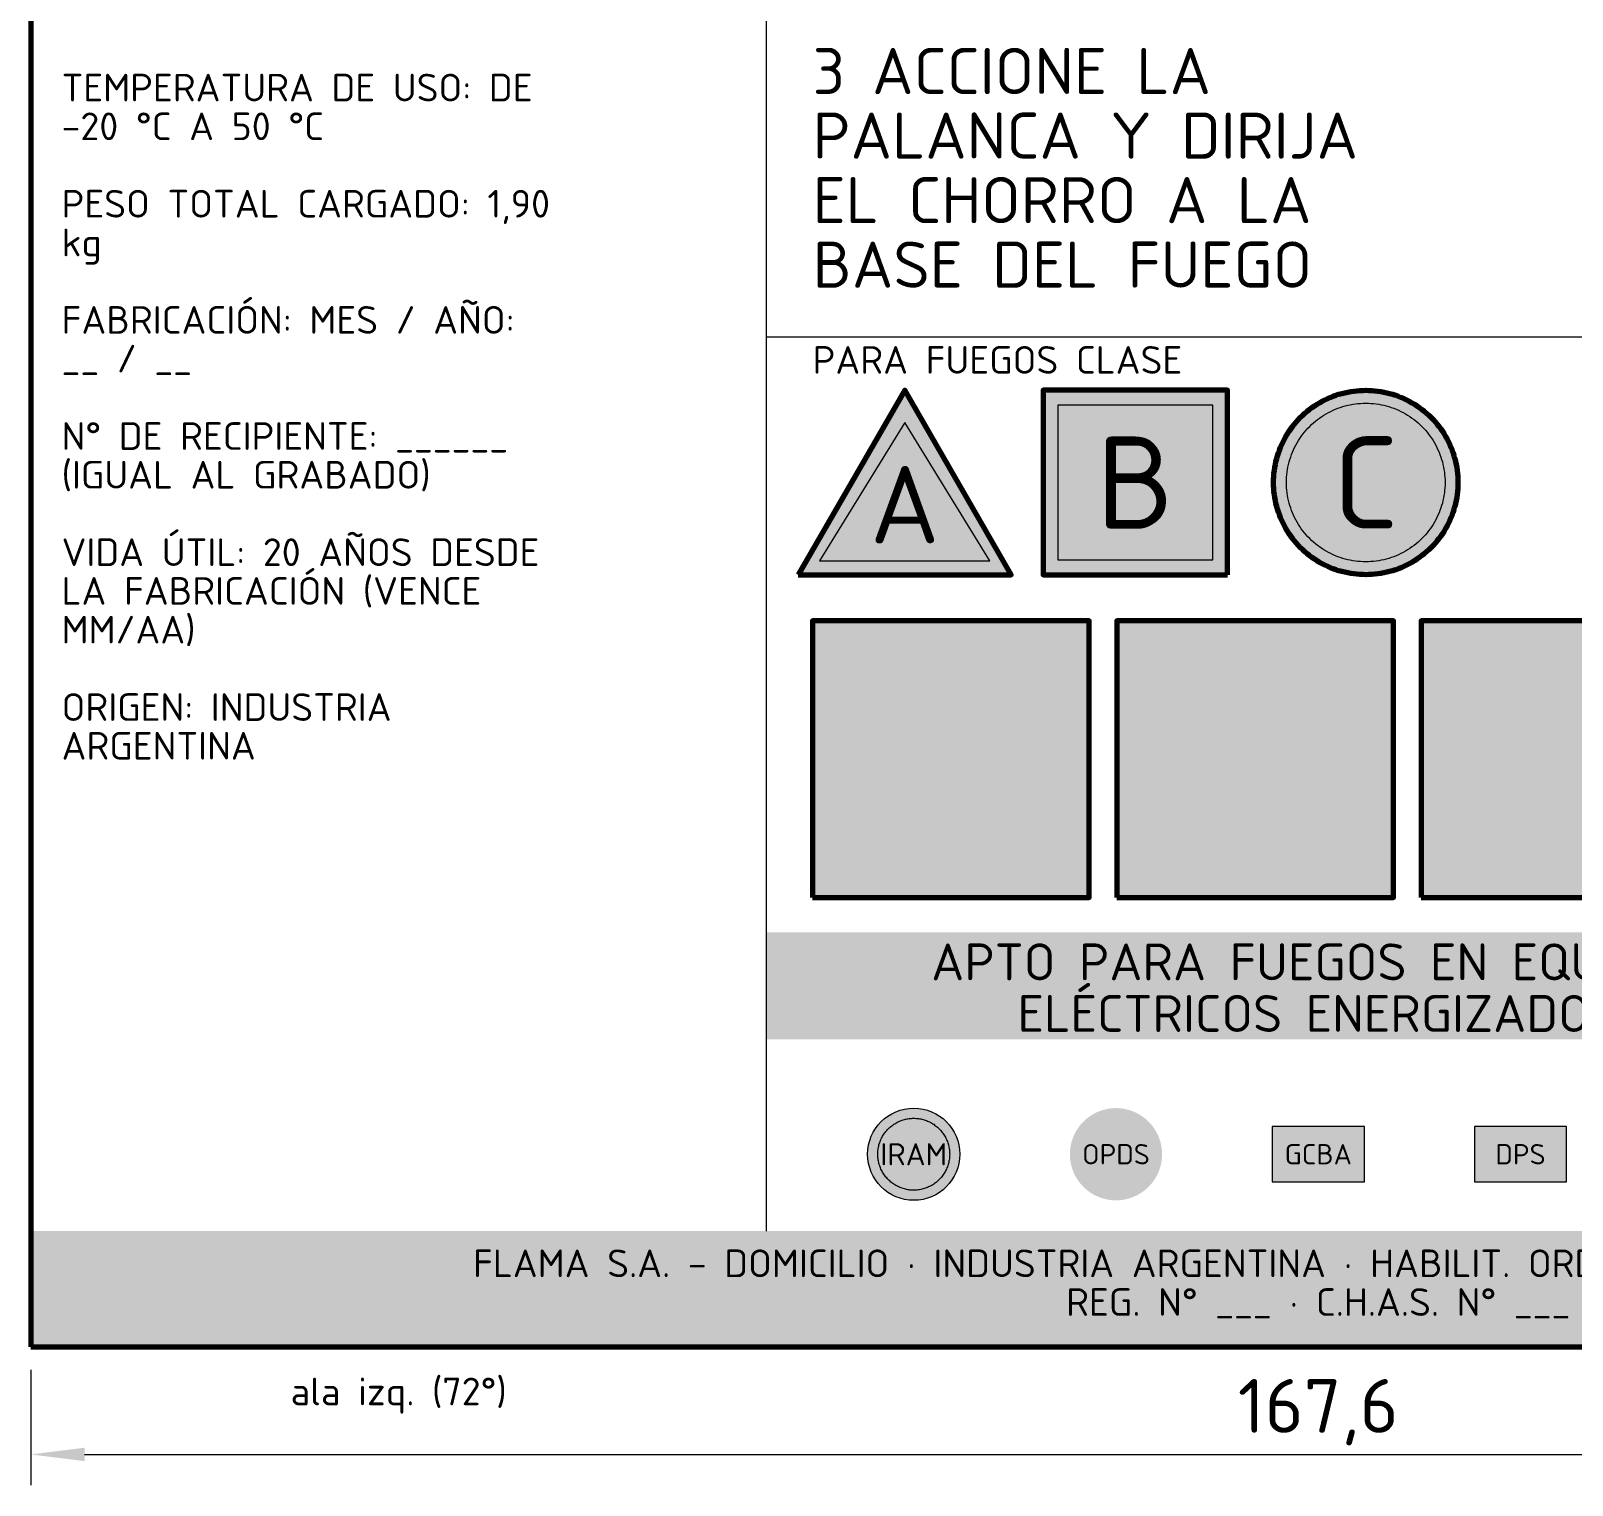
# Model space of a CAD drawing. Header units: millimetres. Extents: x 0 to 2208, y 0 to 420.
# Drawn here: x 1704.2 to 1804.5, y 221.2 to 315.8 of the extents above; entities that cross this region are included whole.
import ezdxf
from ezdxf.enums import TextEntityAlignment as Align

# ---------------------------------------------------------------- set-up
doc = ezdxf.new("R2010")
doc.units = ezdxf.units.MM
for name, color, linetype, lineweight in [('01-VISIBLE', 7, 'CONTINUOUS', 70), ('04-COTA', 3, 'CONTINUOUS', 18), ('08-FINA', 5, 'CONTINUOUS', 18), ('13-GRAFICA', 30, 'CONTINUOUS', 18)]:
    doc.layers.add(name, color=color, linetype=linetype, lineweight=lineweight)
doc.styles.add('ISO3098', font='isocpeur.ttf')
doc.dimstyles.new('FLAMA-IRAM', dxfattribs={"dimtxt": 3.5, "dimasz": 3.5, "dimexe": 2, "dimexo": 1.5, "dimgap": 1, "dimtad": 1, "dimdec": 1, "dimtxsty": 'ISO3098', "dimblk": 'IRAM_FLECHA', "dimblk1": 'IRAM_FLECHA', "dimblk2": 'IRAM_FLECHA', "dimcen": 2.5, "dimclrd": 256, "dimclre": 256, "dimclrt": 256, "dimazin": 3, "dimtfac": 1, "dimtmove": 0, "dimatfit": 3, "dimlwd": 18, "dimlwe": 18})

# ---------------------------------------------------------------- blocks, each defined once
blk = doc.blocks.new('IRAM_FLECHA')
blk.add_solid([(0, 0), (-1, 0.125), (-1, -0.125)])

msp = doc.modelspace()

# ---------------------------------------------------------------- hatches: boundary and pattern name
at = {"layer": '13-GRAFICA', "true_color": 0x009146}
h = msp.add_hatch(color=7, dxfattribs=at)
h.dxf.hatch_style = 1
h.paths.add_polyline_path([(1754.163, 280.448), (1768.02, 280.448), (1761.092, 292.448)])
at = {"layer": '13-GRAFICA', "true_color": 0xc81e2d}
h = msp.add_hatch(color=7, dxfattribs=at)
h.dxf.hatch_style = 1
h.paths.add_polyline_path([(1782.092, 280.448), (1782.092, 292.448), (1770.092, 292.448), (1770.092, 280.448)])
at = {"layer": '13-GRAFICA', "true_color": 0x005eaa}
h = msp.add_hatch(color=7, dxfattribs=at)
h.dxf.hatch_style = 1
h.paths.add_polyline_path([(1797.092, 286.448), (1797.088, 286.252), (1797.079, 286.055), (1797.063, 285.86), (1797.04, 285.665), (1797.011, 285.471), (1796.976, 285.277), (1796.935, 285.085), (1796.887, 284.895), (1796.833, 284.706), (1796.773, 284.519), (1796.707, 284.334), (1796.635, 284.152), (1796.557, 283.972), (1796.473, 283.794), (1796.383, 283.62), (1796.288, 283.448), (1796.187, 283.279), (1796.08, 283.114), (1795.969, 282.953), (1795.852, 282.795), (1795.73, 282.642), (1795.603, 282.492), (1795.471, 282.346), (1795.334, 282.205), (1795.193, 282.069), (1795.048, 281.937), (1794.898, 281.81), (1794.744, 281.688), (1794.586, 281.571), (1794.425, 281.459), (1794.26, 281.353), (1794.092, 281.252), (1793.92, 281.156), (1793.745, 281.067), (1793.568, 280.983), (1793.388, 280.905), (1793.205, 280.832), (1793.02, 280.766), (1792.833, 280.706), (1792.645, 280.652), (1792.454, 280.605), (1792.262, 280.563), (1792.069, 280.528), (1791.875, 280.499), (1791.68, 280.477), (1791.484, 280.461), (1791.288, 280.451), (1791.092, 280.448), (1790.895, 280.451), (1790.699, 280.461), (1790.503, 280.477), (1790.308, 280.499), (1790.114, 280.528), (1789.921, 280.563), (1789.729, 280.605), (1789.539, 280.652), (1789.35, 280.706), (1789.163, 280.766), (1788.978, 280.832), (1788.795, 280.905), (1788.615, 280.983), (1788.438, 281.067), (1788.263, 281.156), (1788.092, 281.252), (1787.923, 281.353), (1787.758, 281.459), (1787.597, 281.571), (1787.439, 281.688), (1787.285, 281.81), (1787.136, 281.937), (1786.99, 282.069), (1786.849, 282.205), (1786.712, 282.346), (1786.581, 282.492), (1786.454, 282.642), (1786.331, 282.795), (1786.215, 282.953), (1786.103, 283.114), (1785.996, 283.279), (1785.895, 283.448), (1785.8, 283.62), (1785.71, 283.794), (1785.626, 283.972), (1785.548, 284.152), (1785.476, 284.334), (1785.41, 284.519), (1785.35, 284.706), (1785.296, 284.895), (1785.248, 285.085), (1785.207, 285.277), (1785.172, 285.471), (1785.143, 285.665), (1785.12, 285.86), (1785.104, 286.055), (1785.095, 286.252), (1785.092, 286.448), (1785.095, 286.644), (1785.104, 286.84), (1785.12, 287.036), (1785.143, 287.231), (1785.172, 287.425), (1785.207, 287.618), (1785.248, 287.81), (1785.296, 288.001), (1785.35, 288.19), (1785.41, 288.377), (1785.476, 288.561), (1785.548, 288.744), (1785.626, 288.924), (1785.71, 289.102), (1785.8, 289.276), (1785.895, 289.448), (1785.996, 289.616), (1786.103, 289.781), (1786.215, 289.943), (1786.331, 290.1), (1786.454, 290.254), (1786.581, 290.404), (1786.712, 290.549), (1786.849, 290.691), (1786.99, 290.827), (1787.136, 290.959), (1787.285, 291.086), (1787.439, 291.208), (1787.597, 291.325), (1787.758, 291.437), (1787.923, 291.543), (1788.092, 291.644), (1788.263, 291.739), (1788.438, 291.829), (1788.615, 291.913), (1788.795, 291.991), (1788.978, 292.063), (1789.163, 292.129), (1789.35, 292.19), (1789.539, 292.243), (1789.729, 292.291), (1789.921, 292.333), (1790.114, 292.368), (1790.308, 292.397), (1790.503, 292.419), (1790.699, 292.435), (1790.895, 292.445), (1791.092, 292.448), (1791.288, 292.445), (1791.484, 292.435), (1791.68, 292.419), (1791.875, 292.397), (1792.069, 292.368), (1792.262, 292.333), (1792.454, 292.291), (1792.645, 292.243), (1792.833, 292.19), (1793.02, 292.129), (1793.205, 292.063), (1793.388, 291.991), (1793.568, 291.913), (1793.745, 291.829), (1793.92, 291.739), (1794.092, 291.644), (1794.26, 291.543), (1794.425, 291.437), (1794.586, 291.325), (1794.744, 291.208), (1794.898, 291.086), (1795.048, 290.959), (1795.193, 290.827), (1795.334, 290.691), (1795.471, 290.549), (1795.603, 290.404), (1795.73, 290.254), (1795.852, 290.1), (1795.969, 289.943), (1796.08, 289.781), (1796.187, 289.616), (1796.288, 289.448), (1796.383, 289.276), (1796.473, 289.102), (1796.557, 288.924), (1796.635, 288.744), (1796.707, 288.561), (1796.773, 288.377), (1796.833, 288.19), (1796.887, 288.001), (1796.935, 287.81), (1796.976, 287.618), (1797.011, 287.425), (1797.04, 287.231), (1797.063, 287.036), (1797.079, 286.84), (1797.088, 286.644)])
h = msp.add_hatch(color=7, dxfattribs=at)
h.dxf.hatch_style = 1
h.paths.add_polyline_path([(1773.092, 259.448), (1773.092, 277.448), (1755.092, 277.448), (1755.092, 259.448)])
h = msp.add_hatch(color=7, dxfattribs=at)
h.dxf.hatch_style = 1
h.paths.add_polyline_path([(1792.892, 259.448), (1792.892, 277.448), (1774.892, 277.448), (1774.892, 259.448)])
h = msp.add_hatch(color=7, dxfattribs=at)
h.dxf.hatch_style = 1
h.paths.add_polyline_path([(1812.692, 259.448), (1812.692, 277.448), (1794.692, 277.448), (1794.692, 259.448)])
at = {"layer": '13-GRAFICA', "true_color": 0xffffff}
h = msp.add_hatch(color=7, dxfattribs=at)
h.dxf.hatch_style = 1
h.paths.add_polyline_path([(1804.537, 267.103), (1804.51, 267.11), (1804.485, 267.12), (1804.46, 267.132), (1804.437, 267.147), (1804.415, 267.164), (1804.395, 267.183), (1804.377, 267.204), (1804.362, 267.226), (1804.349, 267.25), (1804.338, 267.276), (1803.618, 269.256), (1803.61, 269.282), (1803.604, 269.309), (1803.602, 269.336), (1803.602, 269.363), (1803.605, 269.391), (1803.611, 269.417), (1803.619, 269.444), (1803.63, 269.469), (1804.53, 271.269), (1804.543, 271.292), (1804.558, 271.313), (1804.575, 271.333), (1804.594, 271.352), (1804.615, 271.368), (1804.637, 271.382), (1804.661, 271.394), (1804.685, 271.404), (1804.711, 271.411), (1804.737, 271.416), (1804.763, 271.418), (1804.789, 271.417), (1804.815, 271.414), (1804.841, 271.409), (1804.866, 271.401), (1804.891, 271.39), (1804.914, 271.377), (1804.935, 271.363), (1804.956, 271.346), (1804.974, 271.327), (1804.99, 271.306), (1805.005, 271.284), (1805.301, 270.777), (1805.86, 273.013), (1805.867, 273.039), (1805.878, 273.063), (1805.89, 273.087), (1805.905, 273.109), (1805.922, 273.13), (1805.941, 273.148), (1805.962, 273.165), (1805.984, 273.18), (1806.007, 273.192), (1806.032, 273.203), (1806.058, 273.21), (1806.084, 273.215), (1806.11, 273.218), (1806.137, 273.217), (1806.163, 273.215), (1806.189, 273.209), (1806.215, 273.201), (1806.239, 273.191), (1806.263, 273.178), (1806.285, 273.163), (1806.305, 273.146), (1806.324, 273.127), (1806.34, 273.106), (1807.098, 272.057), (1807.563, 276.397), (1807.567, 276.423), (1807.574, 276.449), (1807.584, 276.475), (1807.595, 276.499), (1807.61, 276.522), (1807.626, 276.543), (1807.645, 276.563), (1807.665, 276.58), (1807.687, 276.596), (1807.71, 276.609), (1807.735, 276.62), (1807.761, 276.628), (1807.787, 276.634), (1807.814, 276.637), (1807.841, 276.638), (1807.867, 276.635), (1807.894, 276.631), (1807.92, 276.623), (1807.945, 276.613), (1807.969, 276.601), (1807.991, 276.586), (1808.012, 276.569), (1808.031, 276.55), (1808.048, 276.529), (1808.063, 276.507), (1808.076, 276.483), (1808.086, 276.458), (1808.094, 276.432), (1808.928, 273.02), (1809.4, 273.807), (1809.415, 273.829), (1809.432, 273.849), (1809.45, 273.868), (1809.471, 273.885), (1809.493, 273.9), (1809.516, 273.912), (1809.541, 273.922), (1809.566, 273.93), (1809.592, 273.935), (1809.618, 273.938), (1809.645, 273.938), (1809.671, 273.935), (1809.697, 273.93), (1809.723, 273.922), (1809.747, 273.912), (1809.771, 273.899), (1809.793, 273.885), (1809.813, 273.868), (1809.832, 273.849), (1809.849, 273.829), (1809.863, 273.807), (1809.876, 273.783), (1809.886, 273.759), (1809.894, 273.733), (1810.794, 270.133), (1810.798, 270.11), (1810.801, 270.086), (1810.802, 270.062), (1810.8, 270.039), (1810.796, 270.015), (1810.256, 267.315), (1810.25, 267.289), (1810.241, 267.264), (1810.23, 267.24), (1810.216, 267.218), (1810.2, 267.196), (1810.182, 267.177), (1810.163, 267.159), (1810.141, 267.143), (1810.119, 267.13), (1810.095, 267.118), (1810.07, 267.109), (1810.044, 267.103), (1810.018, 267.099), (1809.992, 267.098), (1804.592, 267.098), (1804.564, 267.099)])
h = msp.add_hatch(color=7, dxfattribs=at)
h.dxf.hatch_style = 1
h.paths.add_polyline_path([(1757.428, 268.977), (1757.409, 268.982), (1757.391, 268.989), (1757.373, 268.998), (1757.356, 269.009), (1757.34, 269.021), (1757.326, 269.035), (1757.313, 269.05), (1757.302, 269.066), (1757.293, 269.083), (1757.285, 269.101), (1756.767, 270.527), (1756.761, 270.546), (1756.757, 270.565), (1756.755, 270.585), (1756.755, 270.605), (1756.757, 270.624), (1756.761, 270.644), (1756.767, 270.662), (1756.775, 270.68), (1757.423, 271.976), (1757.433, 271.993), (1757.444, 272.009), (1757.456, 272.023), (1757.47, 272.036), (1757.484, 272.048), (1757.5, 272.058), (1757.517, 272.067), (1757.535, 272.074), (1757.553, 272.079), (1757.572, 272.082), (1757.591, 272.084), (1757.61, 272.083), (1757.629, 272.081), (1757.647, 272.077), (1757.665, 272.072), (1757.683, 272.064), (1757.699, 272.055), (1757.715, 272.044), (1757.73, 272.032), (1757.743, 272.018), (1757.755, 272.003), (1757.765, 271.987), (1757.978, 271.622), (1758.381, 273.233), (1758.386, 273.251), (1758.394, 273.269), (1758.403, 273.286), (1758.413, 273.302), (1758.425, 273.316), (1758.439, 273.33), (1758.454, 273.342), (1758.47, 273.353), (1758.487, 273.362), (1758.505, 273.369), (1758.523, 273.374), (1758.542, 273.378), (1758.561, 273.38), (1758.58, 273.38), (1758.599, 273.378), (1758.618, 273.374), (1758.636, 273.368), (1758.654, 273.36), (1758.671, 273.351), (1758.687, 273.34), (1758.701, 273.328), (1758.715, 273.314), (1758.727, 273.299), (1759.272, 272.544), (1759.607, 275.669), (1759.61, 275.688), (1759.615, 275.707), (1759.622, 275.725), (1759.63, 275.742), (1759.641, 275.759), (1759.652, 275.774), (1759.666, 275.788), (1759.68, 275.801), (1759.696, 275.812), (1759.713, 275.822), (1759.731, 275.829), (1759.749, 275.835), (1759.768, 275.84), (1759.787, 275.842), (1759.807, 275.842), (1759.826, 275.841), (1759.845, 275.837), (1759.864, 275.832), (1759.882, 275.824), (1759.899, 275.815), (1759.915, 275.805), (1759.93, 275.792), (1759.944, 275.779), (1759.956, 275.764), (1759.967, 275.748), (1759.976, 275.731), (1759.984, 275.713), (1759.989, 275.694), (1760.59, 273.237), (1760.93, 273.804), (1760.94, 273.82), (1760.952, 273.834), (1760.966, 273.848), (1760.981, 273.86), (1760.997, 273.871), (1761.013, 273.88), (1761.031, 273.887), (1761.049, 273.892), (1761.068, 273.896), (1761.087, 273.898), (1761.106, 273.898), (1761.125, 273.896), (1761.144, 273.892), (1761.162, 273.887), (1761.18, 273.88), (1761.196, 273.871), (1761.212, 273.86), (1761.227, 273.848), (1761.24, 273.834), (1761.253, 273.82), (1761.263, 273.804), (1761.272, 273.787), (1761.279, 273.769), (1761.285, 273.751), (1761.933, 271.159), (1761.936, 271.142), (1761.938, 271.125), (1761.939, 271.108), (1761.938, 271.091), (1761.935, 271.074), (1761.546, 269.13), (1761.542, 269.111), (1761.535, 269.093), (1761.527, 269.076), (1761.517, 269.06), (1761.506, 269.044), (1761.493, 269.03), (1761.479, 269.018), (1761.464, 269.006), (1761.447, 268.996), (1761.43, 268.988), (1761.412, 268.982), (1761.393, 268.977), (1761.375, 268.974), (1761.356, 268.973), (1757.468, 268.973), (1757.448, 268.974)])
h = msp.add_hatch(color=7, dxfattribs=at)
h.dxf.hatch_style = 1
h.paths.add_polyline_path([(1767.647, 269.207), (1768.187, 274.241), (1768.191, 274.272), (1768.199, 274.302), (1768.21, 274.332), (1768.224, 274.36), (1768.241, 274.386), (1768.26, 274.411), (1768.281, 274.434), (1768.305, 274.454), (1768.33, 274.472), (1768.357, 274.488), (1768.386, 274.5), (1768.416, 274.51), (1768.446, 274.517), (1768.456, 274.518), (1768.456, 263.455), (1767.288, 263.455), (1767.288, 269.705)])
h = msp.add_hatch(color=7, dxfattribs=at)
h.dxf.hatch_style = 1
h.paths.add_polyline_path([(1768.477, 274.52), (1768.508, 274.521), (1768.54, 274.518), (1768.57, 274.513), (1768.6, 274.504), (1768.629, 274.492), (1768.657, 274.478), (1768.683, 274.461), (1768.707, 274.441), (1768.73, 274.419), (1768.749, 274.395), (1768.767, 274.369), (1768.781, 274.341), (1768.793, 274.312), (1768.802, 274.282), (1769.77, 270.324), (1770.317, 271.237), (1770.335, 271.263), (1770.354, 271.286), (1770.376, 271.308), (1770.4, 271.328), (1770.425, 271.345), (1770.452, 271.359), (1770.481, 271.371), (1770.51, 271.38), (1770.54, 271.386), (1770.571, 271.389), (1770.602, 271.389), (1770.632, 271.386), (1770.662, 271.38), (1770.692, 271.371), (1770.72, 271.359), (1770.747, 271.344), (1770.773, 271.327), (1770.796, 271.308), (1770.818, 271.286), (1770.838, 271.262), (1770.855, 271.237), (1770.869, 271.21), (1770.881, 271.181), (1770.89, 271.152), (1771.934, 266.976), (1771.939, 266.949), (1771.942, 266.921), (1771.943, 266.893), (1771.941, 266.866), (1771.937, 266.838), (1771.366, 263.985), (1771.689, 262.991), (1770.202, 262.508), (1771.689, 262.025), (1771.244, 260.655), (1768.456, 261.561), (1768.456, 263.455), (1768.456, 274.518)])
h = msp.add_hatch(color=7, dxfattribs=at)
h.dxf.hatch_style = 1
h.paths.add_polyline_path([(1791.455, 261.443), (1791.023, 261.288), (1790.441, 261.151), (1789.732, 261.04), (1788.923, 260.956), (1788.045, 260.905), (1787.132, 260.888), (1786.219, 260.905), (1785.341, 260.956), (1784.532, 261.04), (1783.822, 261.151), (1783.24, 261.288), (1782.808, 261.443), (1782.542, 261.612), (1782.452, 261.788), (1782.542, 261.963), (1782.808, 262.132), (1783.207, 262.276), (1782.452, 264.354), (1782.452, 261.968), (1776.332, 261.968), (1776.332, 267.008), (1779.572, 269.888), (1782.452, 269.888), (1782.452, 265.407), (1783.486, 267.477), (1783.503, 267.507), (1783.523, 267.536), (1783.546, 267.562), (1783.571, 267.586), (1783.599, 267.608), (1783.628, 267.627), (1783.659, 267.642), (1783.691, 267.655), (1783.725, 267.665), (1783.759, 267.671), (1783.794, 267.674), (1783.829, 267.673), (1783.863, 267.669), (1783.897, 267.662), (1783.93, 267.651), (1783.962, 267.637), (1783.993, 267.621), (1784.021, 267.601), (1784.048, 267.578), (1784.072, 267.553), (1784.094, 267.526), (1784.113, 267.497), (1784.503, 266.828), (1785.241, 269.78), (1785.252, 269.814), (1785.265, 269.846), (1785.282, 269.877), (1785.301, 269.906), (1785.324, 269.933), (1785.349, 269.958), (1785.376, 269.98), (1785.405, 270), (1785.436, 270.016), (1785.469, 270.03), (1785.503, 270.04), (1785.537, 270.046), (1785.572, 270.05), (1785.607, 270.049), (1785.642, 270.046), (1785.677, 270.038), (1785.71, 270.028), (1785.743, 270.014), (1785.774, 269.997), (1785.803, 269.977), (1785.83, 269.955), (1785.854, 269.93), (1785.876, 269.902), (1786.876, 268.517), (1787.49, 274.246), (1787.496, 274.281), (1787.505, 274.315), (1787.517, 274.349), (1787.533, 274.381), (1787.551, 274.411), (1787.573, 274.439), (1787.598, 274.465), (1787.624, 274.488), (1787.653, 274.509), (1787.684, 274.526), (1787.717, 274.541), (1787.751, 274.552), (1787.785, 274.559), (1787.821, 274.563), (1787.856, 274.564), (1787.892, 274.561), (1787.927, 274.555), (1787.961, 274.545), (1787.994, 274.531), (1788.025, 274.515), (1788.055, 274.495), (1788.083, 274.473), (1788.108, 274.448), (1788.13, 274.42), (1788.15, 274.391), (1788.167, 274.359), (1788.18, 274.327), (1788.191, 274.293), (1789.292, 269.789), (1789.915, 270.827), (1789.934, 270.856), (1789.956, 270.883), (1789.981, 270.908), (1790.008, 270.93), (1790.037, 270.95), (1790.068, 270.966), (1790.1, 270.98), (1790.134, 270.99), (1790.168, 270.996), (1790.203, 271), (1790.238, 271), (1790.273, 270.996), (1790.307, 270.99), (1790.341, 270.979), (1790.373, 270.966), (1790.404, 270.949), (1790.433, 270.93), (1790.46, 270.908), (1790.485, 270.883), (1790.507, 270.856), (1790.526, 270.827), (1790.543, 270.796), (1790.556, 270.764), (1790.566, 270.73), (1791.754, 265.978), (1791.76, 265.947), (1791.764, 265.916), (1791.765, 265.885), (1791.763, 265.853), (1791.758, 265.822), (1791.049, 262.278), (1791.455, 262.132), (1791.722, 261.963), (1791.812, 261.788), (1791.722, 261.612)])
h = msp.add_hatch(color=7, dxfattribs=at)
h.dxf.hatch_style = 1
h.paths.add_polyline_path([(1774.81, 270.394), (1775.989, 271.22), (1777.848, 268.566), (1776.668, 267.74)])
h = msp.add_hatch(color=7, dxfattribs=at)
h.dxf.hatch_style = 1
h.paths.add_polyline_path([(1764.499, 260.655), (1764.054, 262.025), (1765.542, 262.508), (1764.054, 262.991), (1764.354, 263.913), (1763.61, 265.958), (1763.601, 265.988), (1763.595, 266.019), (1763.592, 266.051), (1763.592, 266.083), (1763.595, 266.114), (1763.602, 266.145), (1763.612, 266.176), (1763.624, 266.205), (1764.668, 268.293), (1764.683, 268.319), (1764.701, 268.344), (1764.721, 268.368), (1764.743, 268.389), (1764.767, 268.408), (1764.793, 268.424), (1764.82, 268.438), (1764.848, 268.449), (1764.878, 268.458), (1764.908, 268.463), (1764.938, 268.466), (1764.969, 268.465), (1764.999, 268.462), (1765.029, 268.455), (1765.058, 268.446), (1765.086, 268.434), (1765.113, 268.419), (1765.138, 268.402), (1765.162, 268.382), (1765.183, 268.36), (1765.202, 268.336), (1765.219, 268.31), (1765.562, 267.722), (1766.211, 270.317), (1766.22, 270.346), (1766.231, 270.375), (1766.246, 270.402), (1766.263, 270.428), (1766.283, 270.452), (1766.305, 270.473), (1766.329, 270.493), (1766.354, 270.51), (1766.382, 270.524), (1766.41, 270.536), (1766.44, 270.545), (1766.47, 270.551), (1766.501, 270.554), (1766.532, 270.553), (1766.563, 270.55), (1766.593, 270.544), (1766.623, 270.535), (1766.651, 270.522), (1766.678, 270.508), (1766.704, 270.49), (1766.727, 270.47), (1766.749, 270.448), (1766.768, 270.424), (1767.288, 269.705), (1767.288, 263.455), (1767.288, 261.561)])
h = msp.add_hatch(color=7, dxfattribs=at)
h.dxf.hatch_style = 1
h.paths.add_polyline_path([(1795.772, 261.968), (1795.772, 269.528), (1797.752, 269.528), (1797.752, 267.368), (1797.752, 264.848), (1797.752, 261.968)])
h = msp.add_hatch(color=7, dxfattribs=at)
h.dxf.hatch_style = 1
h.paths.add_polyline_path([(1798.472, 269.528), (1798.472, 267.368), (1797.752, 267.368), (1797.752, 269.528)])
h = msp.add_hatch(color=7, dxfattribs=at)
h.dxf.hatch_style = 1
h.paths.add_polyline_path([(1798.472, 261.968), (1798.472, 264.848), (1798.472, 267.368), (1798.472, 269.528), (1799.912, 269.528), (1799.912, 267.368), (1799.912, 264.848), (1799.912, 261.968)])
h = msp.add_hatch(color=7, dxfattribs=at)
h.dxf.hatch_style = 1
h.paths.add_polyline_path([(1800.632, 269.528), (1800.632, 267.368), (1799.912, 267.368), (1799.912, 269.528)])
h = msp.add_hatch(color=7, dxfattribs=at)
h.dxf.hatch_style = 1
h.paths.add_polyline_path([(1802.612, 261.968), (1800.632, 261.968), (1800.632, 264.848), (1800.632, 267.368), (1800.632, 269.528), (1802.612, 269.528)])
h = msp.add_hatch(color=7, dxfattribs=at)
h.dxf.hatch_style = 1
h.paths.add_polyline_path([(1762.832, 268.808), (1761.932, 261.968), (1756.892, 261.968), (1755.992, 268.808)])
h = msp.add_hatch(color=7, dxfattribs=at)
h.dxf.hatch_style = 1
h.paths.add_polyline_path([(1797.752, 261.968), (1797.752, 264.848), (1798.472, 264.848), (1798.472, 261.968)])
h = msp.add_hatch(color=7, dxfattribs=at)
h.dxf.hatch_style = 1
h.paths.add_polyline_path([(1799.912, 261.968), (1799.912, 264.848), (1800.632, 264.848), (1800.632, 261.968)])
h = msp.add_hatch(color=7, dxfattribs=at)
h.dxf.hatch_style = 1
h.paths.add_polyline_path([(1767.288, 261.561), (1767.288, 263.455), (1767.872, 263.265), (1768.456, 263.455), (1768.456, 261.561), (1767.872, 261.751)])
at = {"layer": '13-GRAFICA', "true_color": 0x005eaa}
h = msp.add_hatch(color=7, dxfattribs=at)
h.dxf.hatch_style = 1
h.paths.add_polyline_path([(1823.908, 250.208), (1823.908, 257.168), (1752.092, 257.168), (1752.092, 250.208)])
h = msp.add_hatch(color=7, dxfattribs=at)
h.dxf.hatch_style = 1
h.paths.add_polyline_path([(1764.673, 242.728), (1764.672, 242.63), (1764.667, 242.532), (1764.659, 242.434), (1764.648, 242.336), (1764.633, 242.239), (1764.616, 242.143), (1764.595, 242.047), (1764.571, 241.951), (1764.544, 241.857), (1764.514, 241.764), (1764.481, 241.671), (1764.445, 241.58), (1764.406, 241.49), (1764.364, 241.401), (1764.319, 241.314), (1764.271, 241.228), (1764.221, 241.144), (1764.168, 241.061), (1764.112, 240.98), (1764.053, 240.902), (1763.992, 240.825), (1763.929, 240.75), (1763.863, 240.677), (1763.795, 240.607), (1763.724, 240.538), (1763.651, 240.472), (1763.576, 240.409), (1763.5, 240.348), (1763.421, 240.289), (1763.34, 240.233), (1763.257, 240.18), (1763.173, 240.13), (1763.087, 240.082), (1763, 240.037), (1762.911, 239.995), (1762.821, 239.956), (1762.73, 239.92), (1762.638, 239.887), (1762.544, 239.857), (1762.45, 239.83), (1762.355, 239.806), (1762.259, 239.786), (1762.162, 239.768), (1762.065, 239.754), (1761.967, 239.742), (1761.869, 239.734), (1761.771, 239.729), (1761.673, 239.728), (1761.575, 239.729), (1761.477, 239.734), (1761.379, 239.742), (1761.282, 239.754), (1761.185, 239.768), (1761.088, 239.786), (1760.992, 239.806), (1760.897, 239.83), (1760.802, 239.857), (1760.709, 239.887), (1760.617, 239.92), (1760.525, 239.956), (1760.435, 239.995), (1760.346, 240.037), (1760.259, 240.082), (1760.173, 240.13), (1760.089, 240.18), (1760.007, 240.233), (1759.926, 240.289), (1759.847, 240.348), (1759.77, 240.409), (1759.695, 240.472), (1759.622, 240.538), (1759.552, 240.607), (1759.484, 240.677), (1759.418, 240.75), (1759.354, 240.825), (1759.293, 240.902), (1759.235, 240.98), (1759.179, 241.061), (1759.126, 241.144), (1759.075, 241.228), (1759.028, 241.314), (1758.983, 241.401), (1758.941, 241.49), (1758.902, 241.58), (1758.866, 241.671), (1758.832, 241.764), (1758.802, 241.857), (1758.775, 241.951), (1758.752, 242.047), (1758.731, 242.143), (1758.713, 242.239), (1758.699, 242.336), (1758.688, 242.434), (1758.68, 242.532), (1758.675, 242.63), (1758.673, 242.728), (1758.675, 242.826), (1758.68, 242.924), (1758.688, 243.022), (1758.699, 243.119), (1758.713, 243.217), (1758.731, 243.313), (1758.752, 243.409), (1758.775, 243.504), (1758.802, 243.599), (1758.832, 243.692), (1758.866, 243.785), (1758.902, 243.876), (1758.941, 243.966), (1758.983, 244.055), (1759.028, 244.142), (1759.075, 244.228), (1759.126, 244.312), (1759.179, 244.395), (1759.235, 244.475), (1759.293, 244.554), (1759.354, 244.631), (1759.418, 244.706), (1759.484, 244.779), (1759.552, 244.849), (1759.622, 244.917), (1759.695, 244.983), (1759.77, 245.047), (1759.847, 245.108), (1759.926, 245.166), (1760.007, 245.222), (1760.089, 245.275), (1760.173, 245.326), (1760.259, 245.374), (1760.346, 245.418), (1760.435, 245.46), (1760.525, 245.5), (1760.617, 245.536), (1760.709, 245.569), (1760.802, 245.599), (1760.897, 245.626), (1760.992, 245.65), (1761.088, 245.67), (1761.185, 245.688), (1761.282, 245.702), (1761.379, 245.713), (1761.477, 245.721), (1761.575, 245.726), (1761.673, 245.728), (1761.771, 245.726), (1761.869, 245.721), (1761.967, 245.713), (1762.065, 245.702), (1762.162, 245.688), (1762.259, 245.67), (1762.355, 245.65), (1762.45, 245.626), (1762.544, 245.599), (1762.638, 245.569), (1762.73, 245.536), (1762.821, 245.5), (1762.911, 245.46), (1763, 245.418), (1763.087, 245.374), (1763.173, 245.326), (1763.257, 245.275), (1763.34, 245.222), (1763.421, 245.166), (1763.5, 245.108), (1763.576, 245.047), (1763.651, 244.983), (1763.724, 244.917), (1763.795, 244.849), (1763.863, 244.779), (1763.929, 244.706), (1763.992, 244.631), (1764.053, 244.554), (1764.112, 244.475), (1764.168, 244.395), (1764.221, 244.312), (1764.271, 244.228), (1764.319, 244.142), (1764.364, 244.055), (1764.406, 243.966), (1764.445, 243.876), (1764.481, 243.785), (1764.514, 243.692), (1764.544, 243.599), (1764.571, 243.504), (1764.595, 243.409), (1764.616, 243.313), (1764.633, 243.217), (1764.648, 243.119), (1764.659, 243.022), (1764.667, 242.924), (1764.672, 242.826)])
at = {"layer": '13-GRAFICA', "true_color": 0x009146}
h = msp.add_hatch(color=7, dxfattribs=at)
h.dxf.hatch_style = 1
h.paths.add_polyline_path([(1777.837, 242.728), (1777.835, 242.63), (1777.83, 242.532), (1777.822, 242.434), (1777.811, 242.336), (1777.797, 242.239), (1777.779, 242.143), (1777.758, 242.047), (1777.734, 241.951), (1777.707, 241.857), (1777.677, 241.764), (1777.644, 241.671), (1777.608, 241.58), (1777.569, 241.49), (1777.527, 241.401), (1777.482, 241.314), (1777.435, 241.228), (1777.384, 241.144), (1777.331, 241.061), (1777.275, 240.98), (1777.217, 240.902), (1777.156, 240.825), (1777.092, 240.75), (1777.026, 240.677), (1776.958, 240.607), (1776.887, 240.538), (1776.815, 240.472), (1776.74, 240.409), (1776.663, 240.348), (1776.584, 240.289), (1776.503, 240.233), (1776.421, 240.18), (1776.337, 240.13), (1776.251, 240.082), (1776.164, 240.037), (1776.075, 239.995), (1775.985, 239.956), (1775.893, 239.92), (1775.801, 239.887), (1775.707, 239.857), (1775.613, 239.83), (1775.518, 239.806), (1775.422, 239.786), (1775.325, 239.768), (1775.228, 239.754), (1775.131, 239.742), (1775.033, 239.734), (1774.935, 239.729), (1774.837, 239.728), (1774.738, 239.729), (1774.64, 239.734), (1774.543, 239.742), (1774.445, 239.754), (1774.348, 239.768), (1774.251, 239.786), (1774.155, 239.806), (1774.06, 239.83), (1773.966, 239.857), (1773.872, 239.887), (1773.78, 239.92), (1773.689, 239.956), (1773.599, 239.995), (1773.51, 240.037), (1773.422, 240.082), (1773.337, 240.13), (1773.252, 240.18), (1773.17, 240.233), (1773.089, 240.289), (1773.01, 240.348), (1772.933, 240.409), (1772.859, 240.472), (1772.786, 240.538), (1772.715, 240.607), (1772.647, 240.677), (1772.581, 240.75), (1772.518, 240.825), (1772.457, 240.902), (1772.398, 240.98), (1772.342, 241.061), (1772.289, 241.144), (1772.239, 241.228), (1772.191, 241.314), (1772.146, 241.401), (1772.104, 241.49), (1772.065, 241.58), (1772.029, 241.671), (1771.996, 241.764), (1771.966, 241.857), (1771.939, 241.951), (1771.915, 242.047), (1771.894, 242.143), (1771.877, 242.239), (1771.862, 242.336), (1771.851, 242.434), (1771.843, 242.532), (1771.838, 242.63), (1771.837, 242.728), (1771.838, 242.826), (1771.843, 242.924), (1771.851, 243.022), (1771.862, 243.119), (1771.877, 243.217), (1771.894, 243.313), (1771.915, 243.409), (1771.939, 243.504), (1771.966, 243.599), (1771.996, 243.692), (1772.029, 243.785), (1772.065, 243.876), (1772.104, 243.966), (1772.146, 244.055), (1772.191, 244.142), (1772.239, 244.228), (1772.289, 244.312), (1772.342, 244.395), (1772.398, 244.475), (1772.457, 244.554), (1772.518, 244.631), (1772.581, 244.706), (1772.647, 244.779), (1772.715, 244.849), (1772.786, 244.917), (1772.859, 244.983), (1772.933, 245.047), (1773.01, 245.108), (1773.089, 245.166), (1773.17, 245.222), (1773.252, 245.275), (1773.337, 245.326), (1773.422, 245.374), (1773.51, 245.418), (1773.599, 245.46), (1773.689, 245.5), (1773.78, 245.536), (1773.872, 245.569), (1773.966, 245.599), (1774.06, 245.626), (1774.155, 245.65), (1774.251, 245.67), (1774.348, 245.688), (1774.445, 245.702), (1774.543, 245.713), (1774.64, 245.721), (1774.738, 245.726), (1774.837, 245.728), (1774.935, 245.726), (1775.033, 245.721), (1775.131, 245.713), (1775.228, 245.702), (1775.325, 245.688), (1775.422, 245.67), (1775.518, 245.65), (1775.613, 245.626), (1775.707, 245.599), (1775.801, 245.569), (1775.893, 245.536), (1775.985, 245.5), (1776.075, 245.46), (1776.164, 245.418), (1776.251, 245.374), (1776.337, 245.326), (1776.421, 245.275), (1776.503, 245.222), (1776.584, 245.166), (1776.663, 245.108), (1776.74, 245.047), (1776.815, 244.983), (1776.887, 244.917), (1776.958, 244.849), (1777.026, 244.779), (1777.092, 244.706), (1777.156, 244.631), (1777.217, 244.554), (1777.275, 244.475), (1777.331, 244.395), (1777.384, 244.312), (1777.435, 244.228), (1777.482, 244.142), (1777.527, 244.055), (1777.569, 243.966), (1777.608, 243.876), (1777.644, 243.785), (1777.677, 243.692), (1777.707, 243.599), (1777.734, 243.504), (1777.758, 243.409), (1777.779, 243.313), (1777.797, 243.217), (1777.811, 243.119), (1777.822, 243.022), (1777.83, 242.924), (1777.835, 242.826)])
at = {"layer": '13-GRAFICA', "true_color": 0xffd200}
h = msp.add_hatch(color=7, dxfattribs=at)
h.dxf.hatch_style = 1
h.paths.add_polyline_path([(1791, 240.928), (1791, 244.528), (1785, 244.528), (1785, 240.928)])
at = {"layer": '13-GRAFICA', "true_color": 0x00468c}
h = msp.add_hatch(color=7, dxfattribs=at)
h.dxf.hatch_style = 1
h.paths.add_polyline_path([(1804.163, 240.928), (1804.163, 244.528), (1798.163, 244.528), (1798.163, 240.928)])
at = {"layer": '13-GRAFICA', "true_color": 0xc81e2d}
h = msp.add_hatch(color=7, dxfattribs=at)
h.dxf.hatch_style = 1
h.paths.add_polyline_path([(1871.786, 230.188), (1871.786, 237.728), (1704.214, 237.728), (1704.214, 230.188)])

# ---------------------------------------------------------------- linework, layer by layer
at = {"layer": '01-VISIBLE'}
for points in [[(1704.214, 230.188), (1871.786, 230.188), (1871.786, 366.812), (1704.214, 366.812)], [(1754.163, 280.448), (1768.02, 280.448), (1761.092, 292.448)], [(1782.092, 280.448), (1782.092, 292.448), (1770.092, 292.448), (1770.092, 280.448)], [(1797.092, 286.448), (1797.088, 286.252), (1797.079, 286.055), (1797.063, 285.86), (1797.04, 285.665), (1797.011, 285.471), (1796.976, 285.277), (1796.935, 285.085), (1796.887, 284.895), (1796.833, 284.706), (1796.773, 284.519), (1796.707, 284.334), (1796.635, 284.152), (1796.557, 283.972), (1796.473, 283.794), (1796.383, 283.62), (1796.288, 283.448), (1796.187, 283.279), (1796.08, 283.114), (1795.969, 282.953), (1795.852, 282.795), (1795.73, 282.642), (1795.603, 282.492), (1795.471, 282.346), (1795.334, 282.205), (1795.193, 282.069), (1795.048, 281.937), (1794.898, 281.81), (1794.744, 281.688), (1794.586, 281.571), (1794.425, 281.459), (1794.26, 281.353), (1794.092, 281.252), (1793.92, 281.156), (1793.745, 281.067), (1793.568, 280.983), (1793.388, 280.905), (1793.205, 280.832), (1793.02, 280.766), (1792.833, 280.706), (1792.645, 280.652), (1792.454, 280.605), (1792.262, 280.563), (1792.069, 280.528), (1791.875, 280.499), (1791.68, 280.477), (1791.484, 280.461), (1791.288, 280.451), (1791.092, 280.448), (1790.895, 280.451), (1790.699, 280.461), (1790.503, 280.477), (1790.308, 280.499), (1790.114, 280.528), (1789.921, 280.563), (1789.729, 280.605), (1789.539, 280.652), (1789.35, 280.706), (1789.163, 280.766), (1788.978, 280.832), (1788.795, 280.905), (1788.615, 280.983), (1788.438, 281.067), (1788.263, 281.156), (1788.092, 281.252), (1787.923, 281.353), (1787.758, 281.459), (1787.597, 281.571), (1787.439, 281.688), (1787.285, 281.81), (1787.136, 281.937), (1786.99, 282.069), (1786.849, 282.205), (1786.712, 282.346), (1786.581, 282.492), (1786.454, 282.642), (1786.331, 282.795), (1786.215, 282.953), (1786.103, 283.114), (1785.996, 283.279), (1785.895, 283.448), (1785.8, 283.62), (1785.71, 283.794), (1785.626, 283.972), (1785.548, 284.152), (1785.476, 284.334), (1785.41, 284.519), (1785.35, 284.706), (1785.296, 284.895), (1785.248, 285.085), (1785.207, 285.277), (1785.172, 285.471), (1785.143, 285.665), (1785.12, 285.86), (1785.104, 286.055), (1785.095, 286.252), (1785.092, 286.448), (1785.095, 286.644), (1785.104, 286.84), (1785.12, 287.036), (1785.143, 287.231), (1785.172, 287.425), (1785.207, 287.618), (1785.248, 287.81), (1785.296, 288.001), (1785.35, 288.19), (1785.41, 288.377), (1785.476, 288.561), (1785.548, 288.744), (1785.626, 288.924), (1785.71, 289.102), (1785.8, 289.276), (1785.895, 289.448), (1785.996, 289.616), (1786.103, 289.781), (1786.215, 289.943), (1786.331, 290.1), (1786.454, 290.254), (1786.581, 290.404), (1786.712, 290.549), (1786.849, 290.691), (1786.99, 290.827), (1787.136, 290.959), (1787.285, 291.086), (1787.439, 291.208), (1787.597, 291.325), (1787.758, 291.437), (1787.923, 291.543), (1788.092, 291.644), (1788.263, 291.739), (1788.438, 291.829), (1788.615, 291.913), (1788.795, 291.991), (1788.978, 292.063), (1789.163, 292.129), (1789.35, 292.19), (1789.539, 292.243), (1789.729, 292.291), (1789.921, 292.333), (1790.114, 292.368), (1790.308, 292.397), (1790.503, 292.419), (1790.699, 292.435), (1790.895, 292.445), (1791.092, 292.448), (1791.288, 292.445), (1791.484, 292.435), (1791.68, 292.419), (1791.875, 292.397), (1792.069, 292.368), (1792.262, 292.333), (1792.454, 292.291), (1792.645, 292.243), (1792.833, 292.19), (1793.02, 292.129), (1793.205, 292.063), (1793.388, 291.991), (1793.568, 291.913), (1793.745, 291.829), (1793.92, 291.739), (1794.092, 291.644), (1794.26, 291.543), (1794.425, 291.437), (1794.586, 291.325), (1794.744, 291.208), (1794.898, 291.086), (1795.048, 290.959), (1795.193, 290.827), (1795.334, 290.691), (1795.471, 290.549), (1795.603, 290.404), (1795.73, 290.254), (1795.852, 290.1), (1795.969, 289.943), (1796.08, 289.781), (1796.187, 289.616), (1796.288, 289.448), (1796.383, 289.276), (1796.473, 289.102), (1796.557, 288.924), (1796.635, 288.744), (1796.707, 288.561), (1796.773, 288.377), (1796.833, 288.19), (1796.887, 288.001), (1796.935, 287.81), (1796.976, 287.618), (1797.011, 287.425), (1797.04, 287.231), (1797.063, 287.036), (1797.079, 286.84), (1797.088, 286.644)], [(1755.092, 259.448), (1773.092, 259.448), (1773.092, 277.448), (1755.092, 277.448)], [(1774.892, 259.448), (1792.892, 259.448), (1792.892, 277.448), (1774.892, 277.448)], [(1794.692, 259.448), (1812.692, 259.448), (1812.692, 277.448), (1794.692, 277.448)]]:
    msp.add_lwpolyline(points, close=True, dxfattribs=at)
at = {"layer": '08-FINA'}
for p, q in [((1752.092, 237.728), (1752.092, 366.812)), ((1752.092, 295.928), (1823.908, 295.928))]:
    msp.add_line(p, q, dxfattribs=at)
for points in [[(1791, 240.928), (1791, 244.528), (1785, 244.528), (1785, 240.928)], [(1804.163, 240.928), (1804.163, 244.528), (1798.163, 244.528), (1798.163, 240.928)]]:
    msp.add_lwpolyline(points, close=True, dxfattribs=at)
msp.add_circle((1761.673, 242.728), 3, dxfattribs=at)
at = {"layer": '13-GRAFICA', "true_color": 0xffffff}
for points in [[(1781.132, 281.408), (1781.132, 291.488), (1771.052, 291.488), (1771.052, 281.408)], [(1796.252, 286.448), (1796.249, 286.279), (1796.241, 286.11), (1796.227, 285.942), (1796.207, 285.774), (1796.183, 285.607), (1796.152, 285.441), (1796.117, 285.276), (1796.076, 285.112), (1796.029, 284.95), (1795.978, 284.789), (1795.921, 284.63), (1795.859, 284.473), (1795.792, 284.318), (1795.719, 284.166), (1795.642, 284.015), (1795.56, 283.868), (1795.473, 283.723), (1795.382, 283.581), (1795.286, 283.442), (1795.185, 283.307), (1795.08, 283.174), (1794.971, 283.046), (1794.858, 282.921), (1794.74, 282.799), (1794.619, 282.682), (1794.494, 282.568), (1794.365, 282.459), (1794.233, 282.354), (1794.097, 282.254), (1793.958, 282.157), (1793.816, 282.066), (1793.672, 281.979), (1793.524, 281.897), (1793.374, 281.82), (1793.221, 281.748), (1793.066, 281.681), (1792.909, 281.619), (1792.75, 281.562), (1792.589, 281.51), (1792.427, 281.464), (1792.263, 281.423), (1792.098, 281.387), (1791.932, 281.357), (1791.765, 281.332), (1791.597, 281.313), (1791.429, 281.299), (1791.26, 281.291), (1791.092, 281.288), (1790.923, 281.291), (1790.754, 281.299), (1790.586, 281.313), (1790.418, 281.332), (1790.251, 281.357), (1790.085, 281.387), (1789.92, 281.423), (1789.756, 281.464), (1789.594, 281.51), (1789.433, 281.562), (1789.274, 281.619), (1789.117, 281.681), (1788.962, 281.748), (1788.809, 281.82), (1788.659, 281.897), (1788.512, 281.979), (1788.367, 282.066), (1788.225, 282.157), (1788.086, 282.254), (1787.95, 282.354), (1787.818, 282.459), (1787.689, 282.568), (1787.564, 282.682), (1787.443, 282.799), (1787.325, 282.921), (1787.212, 283.046), (1787.103, 283.174), (1786.998, 283.307), (1786.897, 283.442), (1786.801, 283.581), (1786.71, 283.723), (1786.623, 283.868), (1786.541, 284.015), (1786.464, 284.166), (1786.392, 284.318), (1786.324, 284.473), (1786.262, 284.63), (1786.205, 284.789), (1786.154, 284.95), (1786.107, 285.112), (1786.066, 285.276), (1786.031, 285.441), (1786.001, 285.607), (1785.976, 285.774), (1785.956, 285.942), (1785.943, 286.11), (1785.934, 286.279), (1785.932, 286.448), (1785.934, 286.617), (1785.943, 286.785), (1785.956, 286.954), (1785.976, 287.121), (1786.001, 287.288), (1786.031, 287.455), (1786.066, 287.62), (1786.107, 287.783), (1786.154, 287.946), (1786.205, 288.107), (1786.262, 288.265), (1786.324, 288.423), (1786.392, 288.577), (1786.464, 288.73), (1786.541, 288.88), (1786.623, 289.028), (1786.71, 289.173), (1786.801, 289.315), (1786.897, 289.453), (1786.998, 289.589), (1787.103, 289.721), (1787.212, 289.85), (1787.325, 289.975), (1787.443, 290.097), (1787.564, 290.214), (1787.689, 290.327), (1787.818, 290.437), (1787.95, 290.542), (1788.086, 290.642), (1788.225, 290.738), (1788.367, 290.83), (1788.512, 290.917), (1788.659, 290.999), (1788.809, 291.076), (1788.962, 291.148), (1789.117, 291.215), (1789.274, 291.277), (1789.433, 291.334), (1789.594, 291.386), (1789.756, 291.432), (1789.92, 291.473), (1790.085, 291.509), (1790.251, 291.539), (1790.418, 291.564), (1790.586, 291.583), (1790.754, 291.597), (1790.923, 291.605), (1791.092, 291.608), (1791.26, 291.605), (1791.429, 291.597), (1791.597, 291.583), (1791.765, 291.564), (1791.932, 291.539), (1792.098, 291.509), (1792.263, 291.473), (1792.427, 291.432), (1792.589, 291.386), (1792.75, 291.334), (1792.909, 291.277), (1793.066, 291.215), (1793.221, 291.148), (1793.374, 291.076), (1793.524, 290.999), (1793.672, 290.917), (1793.816, 290.83), (1793.958, 290.738), (1794.097, 290.642), (1794.233, 290.542), (1794.365, 290.437), (1794.494, 290.327), (1794.619, 290.214), (1794.74, 290.097), (1794.858, 289.975), (1794.971, 289.85), (1795.08, 289.721), (1795.185, 289.589), (1795.286, 289.453), (1795.382, 289.315), (1795.473, 289.173), (1795.56, 289.028), (1795.642, 288.88), (1795.719, 288.73), (1795.792, 288.577), (1795.859, 288.423), (1795.921, 288.265), (1795.978, 288.107), (1796.029, 287.946), (1796.076, 287.783), (1796.117, 287.62), (1796.152, 287.455), (1796.183, 287.288), (1796.207, 287.121), (1796.227, 286.954), (1796.241, 286.785), (1796.249, 286.617)], [(1755.549, 281.348), (1766.634, 281.348), (1761.092, 290.348)], [(1764.013, 242.728), (1764.012, 242.651), (1764.008, 242.575), (1764.002, 242.499), (1763.993, 242.422), (1763.982, 242.347), (1763.968, 242.271), (1763.952, 242.197), (1763.934, 242.122), (1763.913, 242.049), (1763.889, 241.976), (1763.863, 241.904), (1763.835, 241.832), (1763.805, 241.762), (1763.772, 241.693), (1763.737, 241.625), (1763.7, 241.558), (1763.66, 241.492), (1763.619, 241.428), (1763.575, 241.365), (1763.53, 241.303), (1763.482, 241.243), (1763.433, 241.185), (1763.381, 241.128), (1763.328, 241.073), (1763.273, 241.02), (1763.216, 240.969), (1763.158, 240.919), (1763.098, 240.871), (1763.036, 240.826), (1762.973, 240.782), (1762.909, 240.741), (1762.843, 240.701), (1762.776, 240.664), (1762.708, 240.629), (1762.639, 240.596), (1762.569, 240.566), (1762.498, 240.538), (1762.425, 240.512), (1762.353, 240.489), (1762.279, 240.468), (1762.205, 240.449), (1762.13, 240.433), (1762.054, 240.419), (1761.979, 240.408), (1761.903, 240.399), (1761.826, 240.393), (1761.75, 240.389), (1761.673, 240.388), (1761.597, 240.389), (1761.52, 240.393), (1761.444, 240.399), (1761.368, 240.408), (1761.292, 240.419), (1761.217, 240.433), (1761.142, 240.449), (1761.068, 240.468), (1760.994, 240.489), (1760.921, 240.512), (1760.849, 240.538), (1760.778, 240.566), (1760.708, 240.596), (1760.638, 240.629), (1760.57, 240.664), (1760.503, 240.701), (1760.438, 240.741), (1760.373, 240.782), (1760.31, 240.826), (1760.249, 240.871), (1760.189, 240.919), (1760.13, 240.969), (1760.074, 241.02), (1760.019, 241.073), (1759.965, 241.128), (1759.914, 241.185), (1759.864, 241.243), (1759.817, 241.303), (1759.771, 241.365), (1759.728, 241.428), (1759.686, 241.492), (1759.647, 241.558), (1759.61, 241.625), (1759.575, 241.693), (1759.542, 241.762), (1759.511, 241.832), (1759.483, 241.904), (1759.457, 241.976), (1759.434, 242.049), (1759.413, 242.122), (1759.394, 242.197), (1759.378, 242.271), (1759.365, 242.347), (1759.353, 242.422), (1759.345, 242.499), (1759.338, 242.575), (1759.335, 242.651), (1759.333, 242.728), (1759.335, 242.804), (1759.338, 242.881), (1759.345, 242.957), (1759.353, 243.033), (1759.365, 243.109), (1759.378, 243.184), (1759.394, 243.259), (1759.413, 243.334), (1759.434, 243.407), (1759.457, 243.48), (1759.483, 243.552), (1759.511, 243.623), (1759.542, 243.694), (1759.575, 243.763), (1759.61, 243.831), (1759.647, 243.898), (1759.686, 243.964), (1759.728, 244.028), (1759.771, 244.091), (1759.817, 244.152), (1759.864, 244.212), (1759.914, 244.271), (1759.965, 244.327), (1760.019, 244.383), (1760.074, 244.436), (1760.13, 244.487), (1760.189, 244.537), (1760.249, 244.584), (1760.31, 244.63), (1760.373, 244.674), (1760.438, 244.715), (1760.503, 244.754), (1760.57, 244.792), (1760.638, 244.827), (1760.708, 244.859), (1760.778, 244.89), (1760.849, 244.918), (1760.921, 244.944), (1760.994, 244.967), (1761.068, 244.988), (1761.142, 245.007), (1761.217, 245.023), (1761.292, 245.037), (1761.368, 245.048), (1761.444, 245.057), (1761.52, 245.063), (1761.597, 245.067), (1761.673, 245.068), (1761.75, 245.067), (1761.826, 245.063), (1761.903, 245.057), (1761.979, 245.048), (1762.054, 245.037), (1762.13, 245.023), (1762.205, 245.007), (1762.279, 244.988), (1762.353, 244.967), (1762.425, 244.944), (1762.498, 244.918), (1762.569, 244.89), (1762.639, 244.859), (1762.708, 244.827), (1762.776, 244.792), (1762.843, 244.754), (1762.909, 244.715), (1762.973, 244.674), (1763.036, 244.63), (1763.098, 244.584), (1763.158, 244.537), (1763.216, 244.487), (1763.273, 244.436), (1763.328, 244.383), (1763.381, 244.327), (1763.433, 244.271), (1763.482, 244.212), (1763.53, 244.152), (1763.575, 244.091), (1763.619, 244.028), (1763.66, 243.964), (1763.7, 243.898), (1763.737, 243.831), (1763.772, 243.763), (1763.805, 243.694), (1763.835, 243.623), (1763.863, 243.552), (1763.889, 243.48), (1763.913, 243.407), (1763.934, 243.334), (1763.952, 243.259), (1763.968, 243.184), (1763.982, 243.109), (1763.993, 243.033), (1764.002, 242.957), (1764.008, 242.881), (1764.012, 242.804)]]:
    msp.add_lwpolyline(points, close=True, dxfattribs=at)

# ---------------------------------------------------------------- texts
at = {"layer": '08-FINA', "style": 'ISO3098'}
msp.add_text('ala izq. (72°)', height=1.8, dxfattribs=at).set_placement((1728.153, 228.188), align=Align.TOP_CENTER)
at = {"layer": '13-GRAFICA', "true_color": 0xc81e2d, "style": 'ISO3098'}
msp.add_text('3', height=3, dxfattribs=at).set_placement((1755.092, 314.728), align=Align.TOP_LEFT)
at = {"layer": '13-GRAFICA', "true_color": 0x191919, "style": 'ISO3098'}
for s, height, p in [('ACCIONE LA', 3, (1758.964, 314.728)), ('TEMPERATURA DE USO: DE', 1.8, (1706.214, 313.052)), ('-20 °C A 50 °C', 1.8, (1706.214, 310.532)), ('PALANCA Y DIRIJA', 3, (1755.092, 310.528)), ('EL CHORRO A LA', 3, (1755.092, 306.328)), ('PESO TOTAL CARGADO: 1,90', 1.8, (1706.214, 305.492)), ('kg', 1.8, (1706.214, 302.972)), ('BASE DEL FUEGO', 3, (1755.092, 302.128)), ('FABRICACIÓN: MES / AÑO:', 1.8, (1706.214, 297.932)), ('__ / __', 1.8, (1706.214, 295.412)), ('PARA FUEGOS CLASE', 1.8, (1755.092, 295.328)), ('N° DE RECIPIENTE: ______', 1.8, (1706.214, 290.372)), ('(IGUAL AL GRABADO)', 1.8, (1706.214, 287.852)), ('VIDA ÚTIL: 20 AÑOS DESDE', 1.8, (1706.214, 282.812)), ('LA FABRICACIÓN (VENCE', 1.8, (1706.214, 280.292)), ('MM/AA)', 1.8, (1706.214, 277.772)), ('ORIGEN: INDUSTRIA', 1.8, (1706.214, 272.732)), ('ARGENTINA', 1.8, (1706.214, 270.212))]:
    msp.add_text(s, height=height, dxfattribs=at).set_placement(p, align=Align.TOP_LEFT)
at = {"layer": '13-GRAFICA', "true_color": 0xffffff, "style": 'ISO3098'}
for s, height, p in [('B', 6, (1776.092, 286.448)), ('C', 6, (1791.092, 286.448)), ('A', 5.04, (1761.092, 285.008)), ('IRAM', 1.44, (1761.673, 242.728)), ('OPDS', 1.32, (1774.837, 242.728)), ('DPS', 1.32, (1801.163, 242.728))]:
    msp.add_text(s, height=height, dxfattribs=at).set_placement(p, align=Align.MIDDLE_CENTER)
for s, height, p in [('APTO PARA FUEGOS EN EQUIPOS', 2.4, (1788, 256.448)), ('ELÉCTRICOS ENERGIZADOS', 2.4, (1788, 253.088)), ('FLAMA S.A. - DOMICILIO · INDUSTRIA ARGENTINA · HABILIT. ORD. 40.473 (CABA) N° ___ · O.P.D.S.', 1.8, (1788, 236.528)), ('REG. N° ___ · C.H.A.S. N° ___', 1.8, (1788, 234.008))]:
    msp.add_text(s, height=height, dxfattribs=at).set_placement(p, align=Align.TOP_CENTER)
at = {"layer": '13-GRAFICA', "true_color": 0x191919, "style": 'ISO3098'}
msp.add_text('GCBA', height=1.32, dxfattribs=at).set_placement((1788, 242.728), align=Align.MIDDLE_CENTER)

# ---------------------------------------------------------------- dimensions: what is measured, and where the dimension line sits
at = {"layer": '04-COTA'}
msp.add_linear_dim(base=(1704.214, 223.188), p1=(1704.214, 230.188), p2=(1871.786, 230.188), dimstyle='FLAMA-IRAM', override={"dimlfac": 1}, dxfattribs=at).render()

doc.saveas('drawing.dxf')
